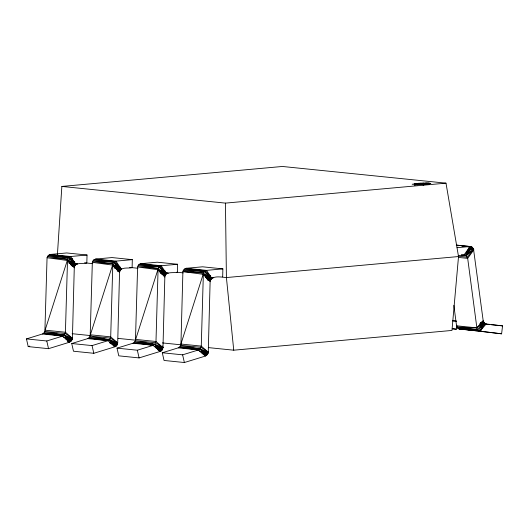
<?xml version="1.0" encoding="UTF-8"?>
<svg xmlns="http://www.w3.org/2000/svg" width="529" height="529" viewBox="0 0 529 529"><rect width="100%" height="100%" fill="white"/><g stroke="black" fill="none" stroke-linecap="round" stroke-linejoin="round"><path stroke-width="0.79" d="M427.908 184.423L427.921 182.968L418.856 183.272L412.197 184.264L420.945 184.568L430.818 183.378L427.921 182.968L427.564 184.416M428.973 184.456L428.999 183.001L428.682 184.449M87.034 255.024L70.674 256.505L68.532 257.537L67.54 259.17L65.417 332.252L64.24 335.128L62.72 336.074L46.777 340.98L26.45 338.91L28.209 346.601L48.529 348.677L69.716 342.151L71.627 340.736L72.413 338.335L74.272 267.826C74.774 261.815 82.934 264.07 86.829 263.045L87.034 255.024L66.714 252.955L50.354 254.436L48.212 255.467L47.055 257.735L44.879 331.445L43.457 333.462L42.399 333.997L26.45 338.91M132.316 259.646L115.957 261.128L113.814 262.159L112.822 263.786L110.7 336.867L109.523 339.75L108.002 340.689L92.053 345.596L71.732 343.526L73.485 351.223L93.812 353.293L114.998 346.773L116.909 345.351L117.696 342.951L119.554 272.448C120.057 266.431 128.216 268.686 132.111 267.661L132.316 259.646L111.996 257.57L95.637 259.051L93.494 260.083L92.337 262.351L90.161 336.06L88.74 338.077L87.682 338.62L71.732 343.526M177.599 264.262L161.239 265.743L159.097 266.775L158.105 268.408L155.982 341.489L154.805 344.366L153.284 345.305L137.335 350.218L117.015 348.142L118.767 355.838L139.094 357.915L160.28 351.388L162.191 349.973L162.978 347.573L164.836 277.064C165.339 271.046 173.499 273.301 177.394 272.283L177.599 264.262L157.278 262.192L140.919 263.673L138.777 264.705L137.619 266.973L135.444 340.683L134.022 342.699L132.964 343.235L117.015 348.142M222.676 276.898L222.881 268.884L206.522 270.365L204.379 271.397L203.381 273.024L201.265 346.105L200.088 348.988L198.567 349.927L182.617 354.833L162.297 352.764L164.05 360.454L184.376 362.53L205.563 356.01L207.474 354.589L208.261 352.188L210.119 281.686C211.355 274.842 221.426 277.203 226.412 277.553L458.524 256.545L446 183.153L282.407 166.47L61.853 186.433L57.423 254.535M414.63 185.17L414.736 183.682L414.908 185.124M458.524 256.545L451.971 330.44L233.745 350.191L208.314 347.599M452.269 328.787L456.329 329.203L456.798 325.229M481.476 330.156L482.223 323.808L489.543 324.555M453.849 305.359L456.553 325.804L457.585 328.04L458.524 328.76L501.611 333.819L502.55 325.877L480.55 323.312M415.774 185.024L415.953 183.537L416.105 184.985M417.097 184.886L417.341 183.398L417.474 184.846M418.551 184.76L418.856 183.272L418.968 184.72M420.105 184.647L420.443 183.166L420.535 184.614M421.699 184.555L422.069 183.074L422.135 184.528M426.268 184.416L426.652 182.955L426.652 184.409M423.094 185.216L423.676 183.008L423.749 185.19M424.827 184.436L425.223 182.968L425.243 184.423M71.111 265.095L75.085 265.386L67.54 259.17L47.055 257.735L67.309 260.46L45.097 330.175L65.417 332.252L72.413 338.335L63.467 337.423M116.393 269.711L120.367 270.008L112.822 263.786L92.337 262.351L112.591 265.082L90.38 334.797L110.7 336.867L117.696 342.951L109.563 342.124M162.469 274.392L165.65 274.624L158.105 268.408L137.619 266.973L157.873 269.697L135.662 339.413L155.982 341.489L162.978 347.573L154.032 346.66M199.314 351.276L208.261 352.188L201.265 346.105L180.944 344.035L182.902 271.589L203.156 274.313L180.158 346.435L178.247 347.851L162.297 352.764M456.593 245.132L471.227 246.62L473.448 248.584L483.169 320.594L484.2 322.829L479.948 331.174L486.237 323.893L485.139 323.55L479.948 331.174L459.622 329.104L478.348 330.513L479.948 331.174L501.611 333.819M458.253 255.58L463.933 255.064L470.063 246.514L471.227 246.62L466.168 255.699L461.288 255.203M222.881 268.884L202.561 266.808L186.201 268.289L185.057 268.606L183.312 270.352L182.902 271.589L203.381 273.024L210.932 279.246L206.958 278.948M478.348 330.513L477.528 329.633L458.524 328.76L478.348 330.513L484.2 322.829L485.139 323.55L480.332 323.113M480.967 322.353L484.2 322.829L477.528 329.633L456.904 327.021L476.88 327.874L483.169 320.594M456.553 325.804L476.88 327.874L483.519 321.811L481.893 321.645M457.585 328.04L477.528 329.633L476.88 327.874L484.2 322.829L481.013 322.564M28.209 346.601L29.776 346.118M61.853 186.433L225.447 203.116L446 183.153M69.398 259.164L72.685 258.866M457.049 247.691L470.063 246.514L466.168 255.699L467.682 258.37L476.88 327.874M72.857 266.424L74.496 266.537L67.309 260.46L75.085 265.386L71.098 264.877M117.319 270.98L119.779 271.152L112.591 265.082L120.367 270.008L116.38 269.492M163.421 275.662L165.061 275.774L157.873 269.697L165.65 274.624L161.662 274.115M207.884 280.218L210.344 280.39L203.156 274.313L210.932 279.246L206.945 278.73M65.609 339.129L72.195 339.598L64.24 335.128L44.879 331.445L65.199 333.515L72.413 338.335L64.24 335.128L44.31 332.576M110.892 343.744L117.478 344.22L109.523 339.75L90.161 336.06L110.482 338.137L117.696 342.951L109.523 339.75L89.593 337.198M156.174 348.36L162.76 348.836L154.805 344.366L135.444 340.683L155.764 342.752L162.978 347.573L162.575 345.979M201.456 352.982L208.042 353.458L200.088 348.988L180.726 345.298L201.046 347.374L208.261 352.188L200.088 348.988L180.158 346.435M70.37 264.057L75.964 264.507L70.674 256.505L50.354 254.436M115.653 268.672L121.247 269.122L115.957 261.128L95.637 259.051M160.935 273.295L166.529 273.744L161.239 265.743L140.919 263.673M206.211 277.91L211.812 278.36L206.522 270.365L186.201 268.289M69.683 263.224L77.637 263.872L68.691 262.966M114.171 267.78L120.533 268.296M160.247 272.461L168.202 273.109L160.069 272.283M205.53 277.084L213.485 277.732L205.351 276.898M463.933 255.064L466.168 255.699L473.805 249.82L468.119 249.238M456.243 245.106L470.063 246.514L465.103 255.17L461.5 254.813M456.844 245.575L458.471 245.74M461.724 246.071L463.351 246.236M467.411 246.653L472.291 247.149L466.168 255.699L473.448 248.584L468.568 248.088M458.379 256.221L467.325 257.134L473.805 249.82L467.682 258.37L458.742 257.458M49.21 254.753L69.53 256.829L75.964 264.507L70.423 263.839M94.493 259.375L114.813 261.445L121.247 269.122L114.912 268.362M139.775 263.991L160.095 266.061L166.529 273.744L160.194 272.977M185.057 268.606L205.378 270.683L211.812 278.36L206.27 277.692M48.212 255.467L68.532 257.537L75.964 264.507M93.494 260.083L113.814 262.159L121.247 269.122M138.777 264.705L159.097 266.775L166.529 273.744M184.059 269.321L204.379 271.397L211.812 278.36M67.315 261.055L74.721 261.809M84.587 262.814L92.806 263.654M112.532 265.664L119.931 266.418M129.671 267.409L138.016 268.263M157.741 270.273L165.2 271.033M176.646 272.204L183.219 272.871M203.162 274.908L210.482 275.655M114.786 267.661L120.48 268.243M452.388 320.766L456.454 321.182L452.374 320.667M491.17 324.72L502.55 325.877M72.136 333.706L91.008 335.631M118.079 338.395L135.305 340.147M162.377 342.911L181.242 344.835M42.399 333.997L62.72 336.074L69.716 342.151L68.089 341.985M87.682 338.62L108.002 340.689L114.998 346.773L109.523 339.75L88.74 338.077L108.002 340.689M132.964 343.235L153.284 345.305L160.28 351.388L154.805 344.366L134.875 341.813M178.247 347.851L198.567 349.927L205.563 356.01L200.088 348.988L179.305 347.315L198.567 349.927M480.332 322.994L485.139 323.55M479.783 323.51L482.223 323.808M452.321 328.707L456.329 329.203M204.234 355.171L206.621 355.468L200.088 348.988L207.474 354.589L202.673 353.961M158.951 350.555L161.338 350.853L154.805 344.366L134.022 342.699L153.284 345.305M113.669 345.933L116.056 346.231L109.523 339.75L116.909 345.351L112.108 344.723M67.593 341.218L70.774 341.615L64.24 335.128L43.457 333.462L62.72 336.074M157.391 349.345L162.191 349.973L154.805 344.366L162.978 347.573M66.826 340.107L71.627 340.736L64.24 335.128L69.716 342.151L68.148 341.899M203.381 273.024L183.312 270.352L204.379 271.397L210.932 279.246M158.105 268.408L138.029 265.737L159.097 266.775L165.65 274.624M112.822 263.786L92.747 261.114L113.814 262.159L120.367 270.008M67.54 259.17L47.465 256.499L68.532 257.537L75.085 265.386M207.937 280.072L210.344 280.39M163.454 275.563L165.061 275.774M117.372 270.835L119.779 271.152M72.089 266.219L74.496 266.537M200.802 352.254L208.042 353.458M155.519 347.632L162.76 348.836M109.437 342.885L117.478 344.22M64.955 338.395L72.195 339.598M204.227 355.032L206.621 355.468M158.145 350.271L161.338 350.853M113.662 345.794L116.056 346.231M67.58 341.033L70.774 341.615M203.156 274.313L210.119 281.686M157.873 269.697L164.836 277.064M112.591 265.082L119.554 272.448M67.309 260.46L74.272 267.826M182.617 354.833L184.376 362.53M137.335 350.218L139.094 357.915M92.053 345.596L93.812 353.293M46.777 340.98L48.529 348.677M233.745 350.191L226.412 277.553L225.447 203.116"/></g></svg>
